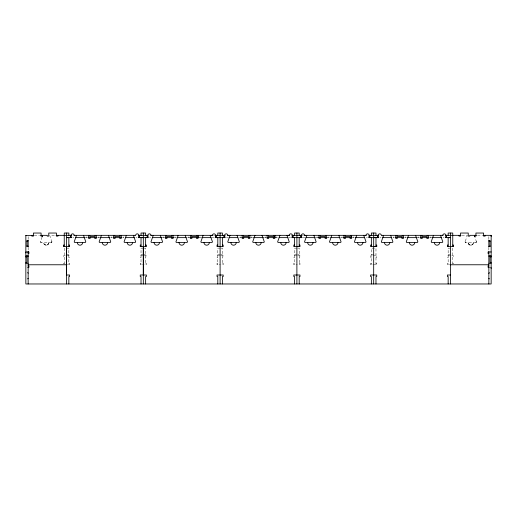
<?xml version="1.0" encoding="UTF-8"?>
<svg xmlns="http://www.w3.org/2000/svg" width="517" height="517" viewBox="0 0 517 517"><rect width="100%" height="100%" fill="white"/><g stroke="black" fill="none" stroke-linecap="round" stroke-linejoin="round"><path stroke-width="0.39" stroke-dasharray="2.58 1.94" d="M188.434 237.639L188.434 236.876M342.002 237.639L342.002 236.876M418.77 237.639L418.77 236.876M473.488 242.505C473.624 245.937 468.014 245.976 468.118 242.505A2.688 2.688 0 0 0 470.8 245.194L472.706 244.405L473.488 242.505A2.688 2.688 0 0 1 470.8 245.194M48.882 242.505L48.1 244.405L46.2 245.194A2.688 2.688 0 0 1 43.512 242.505L44.294 244.405L46.2 245.194A2.688 2.688 0 0 0 48.882 242.505L48.449 243.972M51.9 242.021L49.794 235.558A0.769 0.769 0 0 1 49.761 235.338L55.19 235.338M476.506 242.034L474.942 237.103M42.058 237.103L40.494 242.034M47.667 244.754L48.1 244.405M46.685 245.148L47.189 245.006M476.086 242.447L465.526 242.454M51.474 242.454L40.914 242.447M34.245 235.338L39.486 235.338M213.741 235.338L214.736 235.338M302.271 235.338L303.266 235.338M461.81 235.338L467.239 235.338A0.769 0.769 0 0 1 467.206 235.558L465.1 242.021M477.514 235.338L482.755 235.338M72.871 237.639L73.918 237.639M85.195 237.639L87.295 237.639M97.558 237.639L99.619 237.639M110.845 237.639L112.473 237.639M122.787 237.639L124.002 237.639M135.965 237.639L137.005 237.639M149.652 237.639L150.699 237.639M161.983 237.639L164.199 237.639M174.455 237.639L176.4 237.639M187.626 237.639L189.59 237.639M199.013 237.639L200.79 237.639M211.75 237.639L214.736 237.639M226.433 237.639L228.333 237.639M239.436 237.639L241.096 237.639M250.635 237.639L252.6 237.639M264.407 237.639L266.371 237.639M275.91 237.639L277.571 237.639M288.673 237.639L290.573 237.639M302.271 237.639L305.263 237.639M316.223 237.639L318 237.639M327.416 237.639L329.387 237.639M340.606 237.639L342.487 237.639M352.814 237.639L354.352 237.639M366.307 237.639L367.354 237.639M379.995 237.639L381.035 237.639M392.998 237.639L394.212 237.639M404.527 237.639L406.155 237.639M417.381 237.639L419.442 237.639M429.705 237.639L431.805 237.639M443.082 237.639L444.129 237.639M66.544 248.141L68.845 248.141L68.845 264.775M143.325 248.141L141.025 248.141L141.025 264.775M144.094 248.134L145.632 248.134L145.632 264.769M220.106 248.134L217.806 248.134L217.806 264.769M220.875 248.134L222.413 248.134L222.413 264.769M296.894 248.134L294.587 248.134L294.587 264.769M297.656 248.134L299.194 248.134L299.194 264.769M450.456 248.141L448.155 248.141L448.155 264.775M66.544 254.28L68.845 254.28M141.025 254.28L143.325 254.28M144.094 254.274L145.632 254.274M217.806 254.274L220.106 254.274M220.875 254.274L222.413 254.274M294.587 254.274L296.894 254.274M297.656 254.274L299.194 254.274M371.368 254.274L375.975 254.28M448.155 254.28L450.456 254.28M65.2 255.812L63.475 255.812L63.475 257.35L64.244 257.35M66.544 255.818L69.614 255.812L69.614 257.35L68.845 257.35M143.325 255.818L140.256 255.812L140.256 257.35L141.025 257.35M144.094 255.812L146.395 255.812L146.395 257.35L145.632 257.35M220.106 255.812L217.037 255.812L217.037 257.35L217.806 257.35M220.875 255.812L223.182 255.812L223.182 257.35L222.413 257.35M296.894 255.812L293.818 255.812L293.818 257.35L294.587 257.35M297.656 255.812L299.963 255.812L299.963 257.35L299.194 257.35M450.456 255.818L447.386 255.812L447.386 257.35L448.155 257.35M451.8 255.812L453.525 255.812L453.525 257.35L452.756 257.35M371.368 257.35L370.605 257.35L370.605 255.812L376.744 255.812L376.744 257.35L375.975 257.35M64.244 263.237L63.475 263.237L63.475 263.715M68.845 263.237L69.614 263.237L69.614 264.769L66.544 264.775M141.025 263.237L140.256 263.237L140.256 264.769L143.325 264.775M145.632 263.237L146.395 263.237L146.395 264.769L144.094 264.769M217.806 263.237L217.037 263.237L217.037 264.769L220.106 264.769M222.413 263.237L223.182 263.237L223.182 264.769L220.875 264.769M294.587 263.237L293.818 263.237L293.818 264.769L296.894 264.769M299.194 263.237L299.963 263.237L299.963 264.769L297.656 264.769M371.368 263.237L370.605 263.237L370.605 264.769L376.744 264.769L376.744 263.237L375.975 263.237M448.155 263.237L447.386 263.237L447.386 264.769L450.456 264.775M452.756 263.237L453.525 263.237L453.525 263.715M46.2 245.194L44.294 244.405L43.512 242.505M469.811 245.006L470.315 245.148M468.9 244.405L469.333 244.754M468.551 243.972L468.118 242.505M98.23 236.876L98.23 237.639M488.849 236.631L488.849 239.222M488.849 247.481L488.849 250.726M452.756 248.141L452.756 264.025M430.293 236.876L430.293 237.639M405.347 236.876L405.347 237.639M393.831 236.876L393.831 237.639M375.975 264.775L375.975 248.141L371.368 248.134L371.368 264.769M353.518 236.876L353.518 237.639M328.573 236.876L328.573 237.639M317.057 236.876L317.057 237.639M276.737 236.876L276.737 237.639M265.215 236.876L265.215 237.639M251.792 236.876L251.792 237.639M240.276 236.876L240.276 237.639M199.95 236.876L199.95 237.639M175.011 236.876L175.011 237.639M163.495 236.876L163.495 237.639M123.169 236.876L123.169 237.639M111.653 236.876L111.653 237.639M86.707 236.876L86.707 237.639M64.244 248.141L64.244 264.025M28.151 236.631L28.151 239.222M28.151 247.481L28.151 250.726M51.959 241.736L51.189 242.505A0.769 0.769 0 0 0 51.959 241.736M476.564 241.736L475.795 242.505A0.769 0.769 0 0 0 476.564 241.736M465.811 242.505L465.041 241.736A0.769 0.769 0 0 0 465.811 242.505M41.205 242.505L40.436 241.736A0.769 0.769 0 0 0 41.205 242.505"/><path stroke-width="0.78" d="M25.85 252.936L25.85 251.973L28.92 251.979L28.92 253.517L28.151 253.511M25.85 235.597L33.191 235.338M28.151 252.936L28.151 251.973M66.544 246.603L66.544 275.012L69.614 275.012L69.614 276.543L68.845 276.543L68.845 283.969M143.325 246.603L143.325 275.012L143.325 233.031M220.106 275.012L220.106 233.031M296.894 275.012L296.894 233.031M488.849 273.493L489.341 272.601M491.15 268.368L490.859 267.328M491.15 236.379L491.15 235.338L483.809 235.338M28.151 278.314L27.659 278.857M42.194 236.715L42.601 235.558A0.769 0.769 0 0 0 42.633 235.338L42.614 236.114L41.076 236.114L41.076 233.038L33.398 233.038L33.398 236.114L31.867 236.114L31.867 235.345M40.533 235.338L47.221 235.345L47.221 236.114L48.76 236.114L48.76 233.038L56.437 233.038L56.437 236.114L57.969 236.114L57.969 235.345M56.094 235.338L71.637 235.338M73.821 235.338L135.111 235.338M138.343 235.338L148.127 235.338M150.602 235.338L212.842 235.338M215.318 235.338L225.199 235.338M227.383 235.338L289.623 235.338M291.808 235.338L301.695 235.338M304.164 235.338L366.404 235.338M368.879 235.338L378.657 235.338M381.889 235.338L443.179 235.338M445.363 235.338L460.906 235.338M476.467 235.338L469.779 235.345L469.779 236.114L468.24 236.114L468.24 233.038L460.563 233.038L460.563 236.114L459.031 236.114L459.031 235.345M446.533 236.107L445.764 236.107L445.764 237.639M71.637 237.639L66.551 237.639L68.845 237.646L68.845 246.603M75.715 237.639L84.252 237.639M88.103 237.639L96.466 237.639M100.02 237.639L109.856 237.639M113.475 237.639L121.779 237.639M125.631 237.639L134.161 237.639M138.343 237.639L148.127 237.639M152.496 237.639L161.659 237.639M164.884 237.639L173.615 237.639M177.286 237.639L186.159 237.639M189.829 237.639L198.56 237.639M201.785 237.639L210.949 237.639M215.318 237.639L225.199 237.639M229.283 237.639L237.814 237.639M241.665 237.639L250.028 237.639M253.588 237.639L263.424 237.639M266.979 237.639L275.341 237.639M279.193 237.639L287.73 237.639M291.808 237.639L301.695 237.639M306.064 237.639L315.221 237.639M318.446 237.639L327.183 237.639M330.854 237.639L339.721 237.639M343.391 237.639L352.122 237.639M355.347 237.639L364.511 237.639M368.879 237.639L378.657 237.639M382.838 237.639L391.369 237.639M395.221 237.639L403.525 237.639M407.144 237.639L416.98 237.639M420.534 237.639L428.897 237.639M432.748 237.639L441.285 237.639M445.363 237.639L450.449 237.639L448.155 237.646L448.155 246.603M143.325 237.646L141.025 237.646L141.025 246.603M373.675 237.646L375.975 237.646L375.975 246.603M26.619 241.019L28.138 240.883L27.575 240.444L27.02 240.883L27 246.137L27.575 246.719L28.151 246.137L26.619 246.137M490.381 241.019L488.849 241.019L489.425 240.444L490 241.019L489.98 246.279L489.45 246.712L488.869 246.305L490.381 246.137M64.244 245.071L63.475 245.064L63.475 246.603L69.614 246.603L69.614 245.064L68.845 245.064M141.025 245.064L140.256 245.064L140.256 246.603L146.395 246.603L146.395 245.064L145.632 245.064M217.806 245.064L217.037 245.064L217.037 246.603L223.182 246.603L223.182 245.064L222.413 245.064M294.587 245.064L293.818 245.064L293.818 246.603L299.963 246.603L299.963 245.064L299.194 245.064M371.368 245.064L370.605 245.064L370.605 246.603L376.744 246.603L376.744 245.064L375.975 245.064M448.155 245.064L447.386 245.064L447.386 246.603L453.525 246.603L453.525 245.064L452.756 245.071M373.675 246.603L376.744 246.603M491.15 251.973L488.08 251.979L488.08 253.517L488.849 253.511M25.85 256.968L27 256.968L27 262.339L25.85 262.339M491.15 256.968L490 256.968L490 262.339L491.15 262.339M25.85 263.25L28.151 263.218M488.849 263.218L491.15 263.25M28.151 264.775L66.926 264.769M450.074 264.769L488.849 264.775M28.151 265.796L28.92 265.796L28.92 267.328L27.724 267.328M488.849 265.796L488.08 265.796L488.08 267.328L489.276 267.328M375.975 283.969L375.975 276.543L376.744 276.543L376.744 275.012L370.605 275.012L370.605 276.543L371.368 276.543L371.368 283.969M450.456 275.012L447.386 275.012L447.386 276.543L448.155 276.543L448.155 283.969M489.341 278.857L488.849 278.314M27.659 272.601L28.151 273.17M474.806 236.715L474.399 235.558A0.769 0.769 0 0 1 474.367 235.338L474.386 236.114L475.924 236.114L475.924 233.038L483.602 233.038L483.602 236.114L485.133 236.114L485.133 235.345M491.15 235.338L491.15 283.969L25.85 283.969L25.85 235.338M488.849 240.153L488.849 246.9M488.849 251.495L488.849 283.969M452.756 246.603L452.756 233.038L448.155 233.038L448.155 235.338M450.456 233.038L450.456 283.969M446.61 237.639L446.533 235.338A0.769 0.769 0 0 1 445.809 234.828A1.538 1.538 0 0 0 442.914 234.828A0.769 0.769 0 0 1 442.19 235.338M428.373 235.338L428.373 238.408L426.842 238.408L426.842 237.639M427.216 235.338L427.216 236.489L421.846 236.489L421.846 235.338M422.234 237.639L422.234 238.408L420.696 238.408L420.696 235.338M403.434 235.338L403.434 238.408L401.896 238.408L401.896 237.639M402.278 235.338L402.278 236.489L396.901 236.489L396.901 235.338M397.289 237.639L397.289 238.408L395.757 238.408L395.757 235.338M378.366 237.639L378.366 236.107L377.597 236.107L377.597 235.338A0.769 0.769 0 0 0 378.321 234.828A1.538 1.538 0 0 1 381.216 234.828A0.769 0.769 0 0 0 381.94 235.338M377.507 235.338L377.507 237.639M375.975 235.338L375.975 233.038L371.368 233.031L371.368 235.338M373.675 233.031L373.675 275.012M373.675 275.567L373.675 283.969M371.368 237.639L371.368 246.596M369.836 235.338L369.836 237.639M368.983 237.639L368.983 236.107L369.752 236.107L369.752 235.338A0.769 0.769 0 0 1 369.028 234.828A1.538 1.538 0 0 0 366.133 234.828A0.769 0.769 0 0 1 365.409 235.338M351.638 235.338L351.638 237.639M351.592 235.338L351.592 238.408L350.054 238.408L350.054 237.639M350.442 235.338L350.442 236.489L345.072 236.489L345.072 235.338M345.453 237.639L345.453 238.408L343.915 238.408L343.915 235.338M326.647 235.338L326.647 238.408L325.115 238.408L325.115 237.639M325.503 235.338L325.503 236.489L320.126 236.489L320.126 235.338M320.508 237.639L320.508 238.408L318.97 238.408L318.97 235.338M301.579 237.639L301.579 236.107L300.816 236.107L300.816 235.338A0.769 0.769 0 0 0 301.54 234.828A1.538 1.538 0 0 1 304.435 234.828A0.769 0.769 0 0 0 305.159 235.338M300.732 235.338L300.732 237.639M299.194 235.338L299.194 233.031L294.587 233.031L294.587 235.338M299.194 237.639L299.194 246.596M299.194 283.969L299.194 276.543L299.963 276.543L299.963 275.012L293.818 275.012L293.818 276.543L294.587 276.543L294.587 283.969M296.894 275.567L296.894 283.969M294.587 237.639L294.587 246.596M293.055 235.338L293.055 237.639M292.202 237.639L292.202 236.107L292.971 236.107L292.971 235.338A0.769 0.769 0 0 1 292.247 234.828A1.538 1.538 0 0 0 289.346 234.828A0.769 0.769 0 0 1 288.622 235.338M274.85 237.639L274.85 235.338L274.811 238.408L273.273 238.408L273.273 237.639M273.661 235.338L273.661 236.489L268.291 236.489L268.291 235.338M268.666 237.639L268.666 238.408L267.134 238.408L267.134 235.338M249.866 235.338L249.866 238.408L248.334 238.408L248.334 237.639M248.722 235.338L248.722 236.489L243.345 236.489L243.345 235.338M243.727 237.639L243.727 238.408L242.189 238.408L242.189 235.338M224.798 237.639L224.798 236.107L224.029 236.107L224.029 235.338A0.769 0.769 0 0 0 224.753 234.828A1.538 1.538 0 0 1 227.654 234.828A0.769 0.769 0 0 0 228.378 235.338M223.951 235.338L223.951 237.639M222.413 235.338L222.413 233.031L217.806 233.031L217.806 235.338M222.413 237.639L222.413 246.596M222.413 283.969L222.413 276.543L223.182 276.543L223.182 275.012L217.037 275.012L217.037 276.543L217.806 276.543L217.806 283.969M220.106 275.567L220.106 283.969M217.806 237.639L217.806 246.596M216.274 235.338L216.274 237.639M215.421 237.639L215.421 236.107L216.184 236.107L216.184 235.338A0.769 0.769 0 0 1 215.46 234.828A1.538 1.538 0 0 0 212.565 234.828A0.769 0.769 0 0 1 211.841 235.338M198.069 235.338L198.069 237.639M198.03 235.338L198.03 238.408L196.492 238.408L196.492 237.639M196.88 235.338L196.88 236.489L191.503 236.489L191.503 235.338M191.885 237.639L191.885 238.408L190.353 238.408L190.353 235.338M173.085 235.338L173.085 238.408L171.547 238.408L171.547 237.639M171.941 235.338L171.941 236.489L166.564 236.489L166.564 235.338M166.946 237.639L166.946 238.408L165.408 238.408L165.408 235.338M148.017 237.639L148.017 236.107L147.248 236.107L147.248 235.338A0.769 0.769 0 0 0 147.972 234.828A1.538 1.538 0 0 1 150.867 234.828A0.769 0.769 0 0 0 151.591 235.338M147.171 235.338L147.171 237.639M145.632 235.338L145.632 233.031L141.025 233.038L141.025 235.338M145.632 237.639L145.632 246.596M145.632 283.969L145.632 276.543L146.395 276.543L146.395 275.012L140.256 275.012L140.256 276.543L141.025 276.543L141.025 283.969M143.325 275.567L143.325 283.969M139.493 235.338L139.493 237.639M138.634 237.639L138.634 236.107L139.403 236.107L139.403 235.338A0.769 0.769 0 0 1 138.679 234.828A1.538 1.538 0 0 0 135.784 234.828A0.769 0.769 0 0 1 135.06 235.338M121.288 235.338L121.243 238.408L119.711 238.408L119.711 237.639M120.099 235.338L120.099 236.489L114.722 236.489L114.722 235.338M115.104 237.639L115.104 238.408L113.566 238.408L113.566 235.338M96.304 235.338L96.304 238.408L94.766 238.408L94.766 237.639M95.154 235.338L95.154 236.489L89.784 236.489L89.784 235.338M90.158 237.639L90.158 238.408L88.627 238.408L88.627 235.338M71.236 237.639L71.236 236.107L70.467 236.107L70.467 235.338A0.769 0.769 0 0 0 71.191 234.828A1.538 1.538 0 0 1 74.086 234.828A0.769 0.769 0 0 0 74.81 235.338M70.39 235.338L70.39 237.639M68.845 235.338L68.845 233.038L64.244 233.038L64.244 246.603M66.544 233.038L66.544 283.969M28.151 240.153L28.151 246.9M28.151 251.495L28.151 283.969M337.969 242.505A2.688 2.688 0 0 1 335.281 245.194A2.688 2.688 0 0 1 332.593 242.505M338.848 235.338A0.769 0.769 0 0 0 338.881 235.558L341.039 241.736A0.769 0.769 0 0 1 340.27 242.505L330.292 242.505A0.769 0.769 0 0 1 329.523 241.736L331.688 235.558A0.769 0.769 0 0 0 331.72 235.338M356.659 235.338A0.769 0.769 0 0 1 356.627 235.558L354.468 241.736A0.769 0.769 0 0 0 355.231 242.505L365.215 242.505A0.769 0.769 0 0 0 365.984 241.736L363.819 235.558A0.769 0.769 0 0 1 363.787 235.338M362.908 242.505A2.688 2.688 0 0 1 360.226 245.194A2.688 2.688 0 0 1 357.538 242.505M313.903 235.338A0.769 0.769 0 0 0 313.935 235.558L316.1 241.736A0.769 0.769 0 0 1 315.331 242.505L305.353 242.505A0.769 0.769 0 0 1 304.584 241.736L306.743 235.558A0.769 0.769 0 0 0 306.775 235.338M313.031 242.505A2.688 2.688 0 0 1 310.342 245.194A2.688 2.688 0 0 1 307.654 242.505M261.188 242.505A2.688 2.688 0 0 1 258.5 245.194A2.688 2.688 0 0 1 255.812 242.505M262.061 235.338A0.769 0.769 0 0 0 262.093 235.558L264.258 241.736A0.769 0.769 0 0 1 263.489 242.505L253.511 242.505A0.769 0.769 0 0 1 252.742 241.736L254.907 235.558A0.769 0.769 0 0 0 254.939 235.338M279.878 235.338A0.769 0.769 0 0 1 279.846 235.558L277.681 241.736A0.769 0.769 0 0 0 278.45 242.505L288.434 242.505A0.769 0.769 0 0 0 289.197 241.736L287.038 235.558A0.769 0.769 0 0 1 287.006 235.338M286.127 242.505A2.688 2.688 0 0 1 283.439 245.194A2.688 2.688 0 0 1 280.757 242.505M237.122 235.338A0.769 0.769 0 0 0 237.154 235.558L239.319 241.736A0.769 0.769 0 0 1 238.55 242.505L228.566 242.505A0.769 0.769 0 0 1 227.803 241.736L229.962 235.558A0.769 0.769 0 0 0 229.994 235.338M236.243 242.505A2.688 2.688 0 0 1 233.561 245.194A2.688 2.688 0 0 1 230.873 242.505M184.407 242.505A2.688 2.688 0 0 1 181.719 245.194A2.688 2.688 0 0 1 179.031 242.505M185.28 235.338A0.769 0.769 0 0 0 185.312 235.558L187.477 241.736A0.769 0.769 0 0 1 186.708 242.505L176.73 242.505A0.769 0.769 0 0 1 175.961 241.736L178.119 235.558A0.769 0.769 0 0 0 178.152 235.338M203.097 235.338A0.769 0.769 0 0 1 203.065 235.558L200.9 241.736A0.769 0.769 0 0 0 201.669 242.505L211.647 242.505A0.769 0.769 0 0 0 212.416 241.736L210.257 235.558A0.769 0.769 0 0 1 210.225 235.338M209.346 242.505A2.688 2.688 0 0 1 206.658 245.194A2.688 2.688 0 0 1 203.969 242.505M160.341 235.338A0.769 0.769 0 0 0 160.373 235.558L162.532 241.736A0.769 0.769 0 0 1 161.769 242.505L151.785 242.505A0.769 0.769 0 0 1 151.016 241.736L153.181 235.558A0.769 0.769 0 0 0 153.213 235.338M159.462 242.505A2.688 2.688 0 0 1 156.774 245.194A2.688 2.688 0 0 1 154.092 242.505M101.371 235.338A0.769 0.769 0 0 1 101.338 235.558L99.18 241.736A0.769 0.769 0 0 0 99.943 242.505L109.927 242.505A0.769 0.769 0 0 0 110.696 241.736L108.531 235.558A0.769 0.769 0 0 1 108.499 235.338M83.56 235.338A0.769 0.769 0 0 0 83.592 235.558L85.751 241.736A0.769 0.769 0 0 1 84.982 242.505L75.004 242.505A0.769 0.769 0 0 1 74.235 241.736L76.4 235.558A0.769 0.769 0 0 0 76.432 235.338M82.681 242.505A2.688 2.688 0 0 1 79.993 245.194A2.688 2.688 0 0 1 77.304 242.505M107.62 242.505A2.688 2.688 0 0 1 104.938 245.194A2.688 2.688 0 0 1 102.25 242.505M126.316 235.338A0.769 0.769 0 0 1 126.284 235.558L124.119 241.736A0.769 0.769 0 0 0 124.888 242.505L134.866 242.505A0.769 0.769 0 0 0 135.635 241.736L133.47 235.558A0.769 0.769 0 0 1 133.444 235.338M132.565 242.505A2.688 2.688 0 0 1 129.877 245.194A2.688 2.688 0 0 1 127.188 242.505M414.75 242.505A2.688 2.688 0 0 1 412.062 245.194A2.688 2.688 0 0 1 409.38 242.505M408.501 235.338A0.769 0.769 0 0 1 408.469 235.558L406.304 241.736A0.769 0.769 0 0 0 407.073 242.505L417.057 242.505A0.769 0.769 0 0 0 417.82 241.736L415.662 235.558A0.769 0.769 0 0 1 415.629 235.338M390.684 235.338A0.769 0.769 0 0 0 390.716 235.558L392.881 241.736A0.769 0.769 0 0 1 392.112 242.505L382.134 242.505A0.769 0.769 0 0 1 381.365 241.736L383.53 235.558A0.769 0.769 0 0 0 383.556 235.338M389.812 242.505A2.688 2.688 0 0 1 387.123 245.194A2.688 2.688 0 0 1 384.435 242.505M433.44 235.338A0.769 0.769 0 0 1 433.408 235.558L431.249 241.736A0.769 0.769 0 0 0 432.018 242.505L441.996 242.505A0.769 0.769 0 0 0 442.765 241.736L440.6 235.558A0.769 0.769 0 0 1 440.568 235.338M439.696 242.505A2.688 2.688 0 0 1 437.007 245.194A2.688 2.688 0 0 1 434.319 242.505M28.151 256.057L25.85 256.057L28.151 256.089M491.15 256.057L488.849 256.057L491.15 256.089"/></g></svg>
